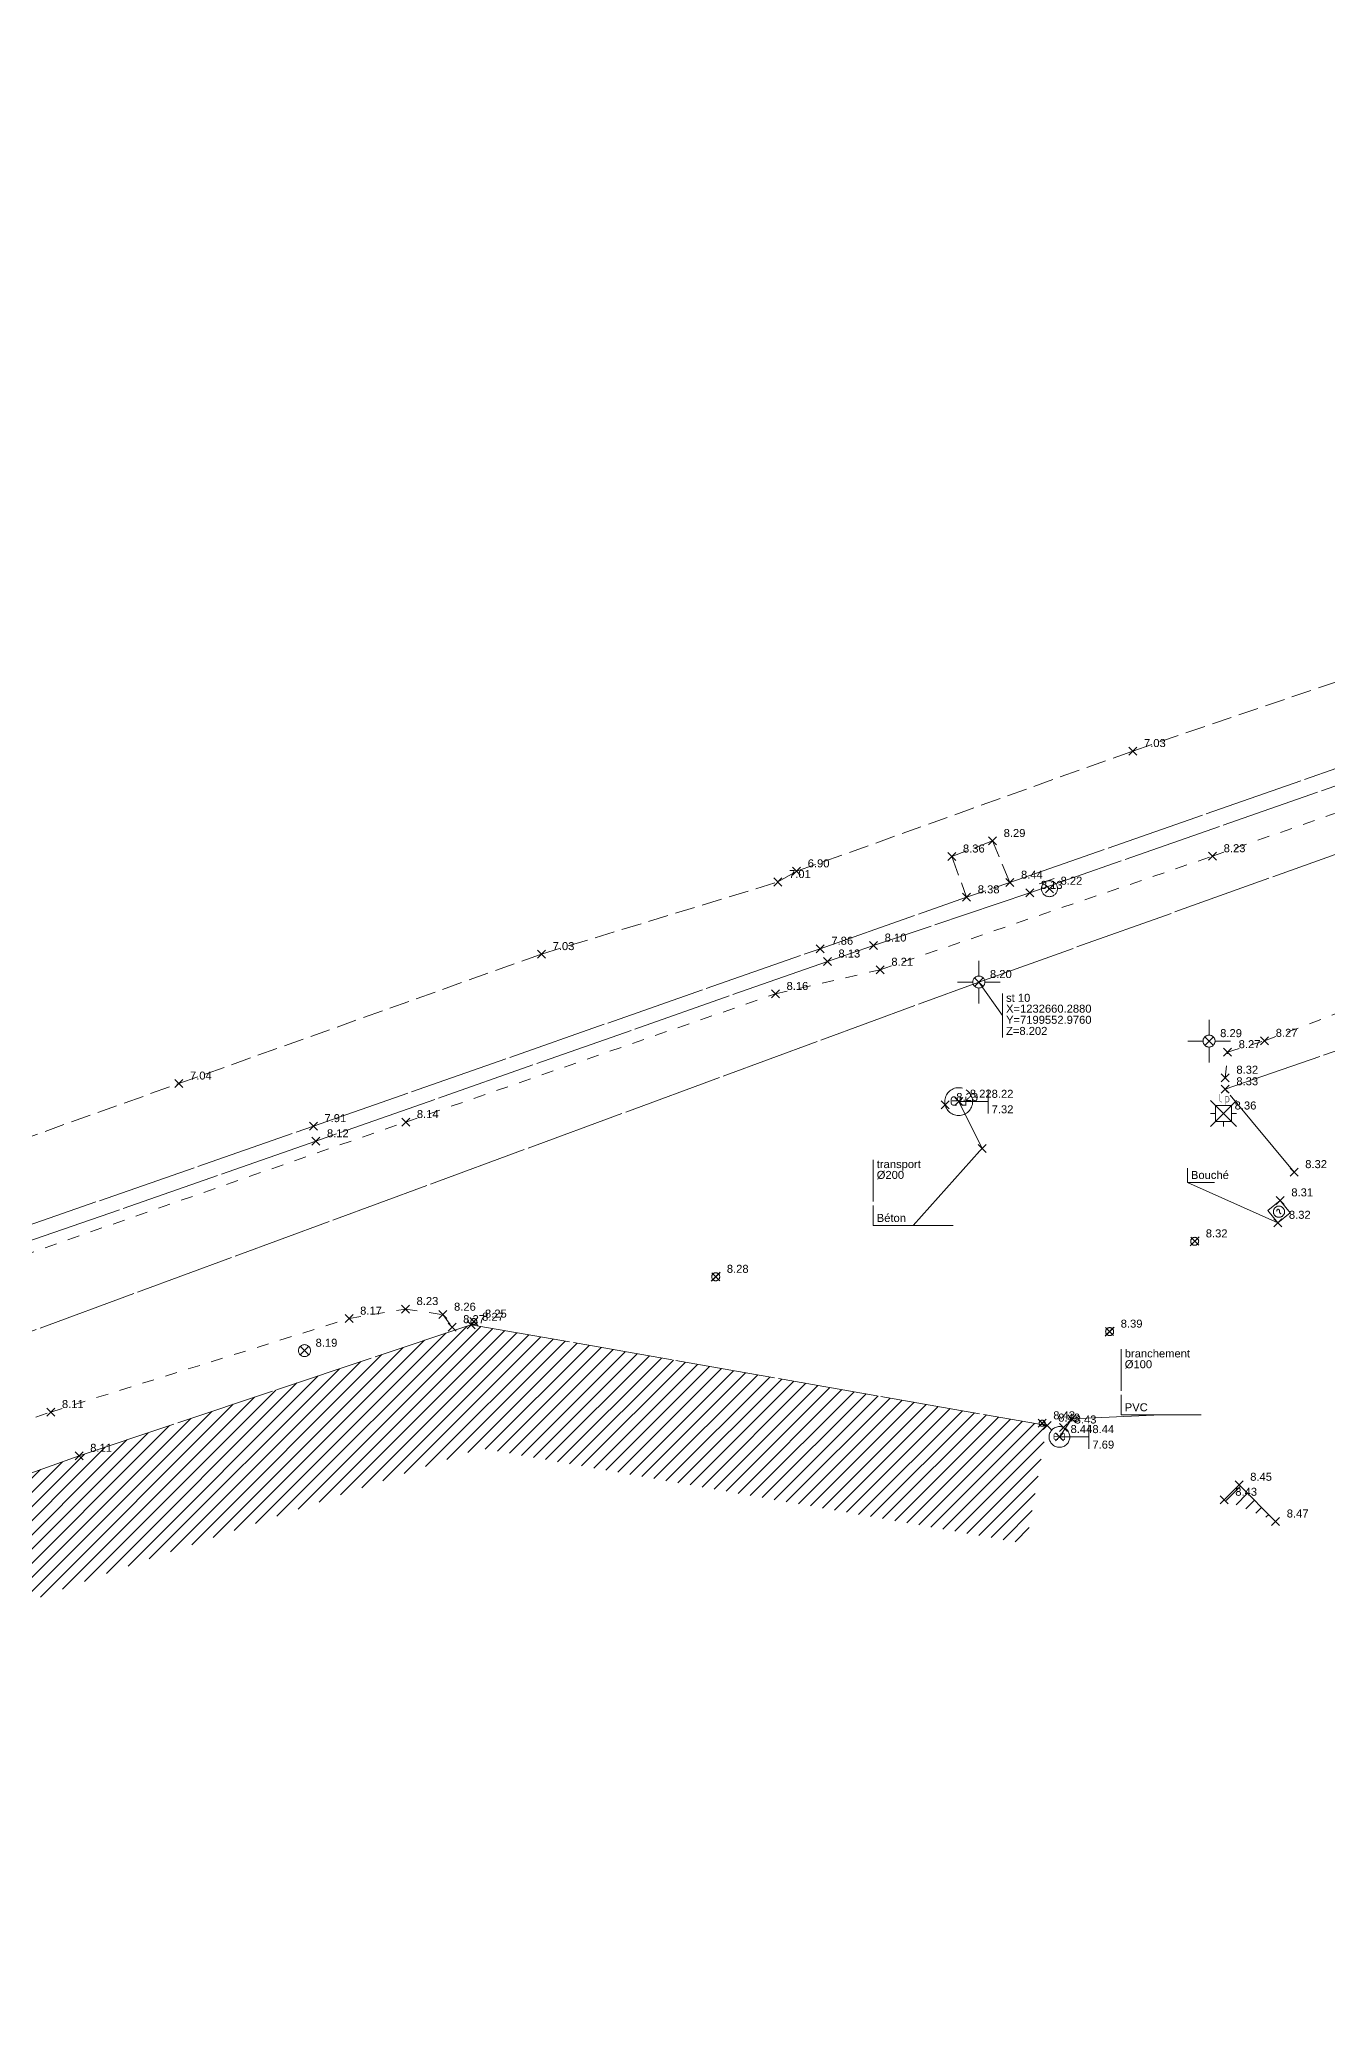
# Model space of a CAD drawing. Header units: metres. Extents: x 1232176 to 1232774, y 7198915 to 7199601.
# Drawn here: x 1232636.81 to 1232669, y 7199527.15 to 7199576.53 of the extents above; entities that cross this region are included whole.
import ezdxf
from ezdxf.enums import TextEntityAlignment as Align

# ---------------------------------------------------------------- set-up
doc = ezdxf.new("R2010")
doc.units = ezdxf.units.M
doc.header["$PDMODE"] = 3
doc.header["$PDSIZE"] = 0.1
for name, pattern in [('LL_0821', [0.7, 0.5, -0.2]), ('LL_0829', [0.6, 0.3, -0.3]), ('OL_0942', [0.7, 0.5, -0.2]), ('RL_1105', [2.5, 2.5, 0]), ('SL_1146', [2.5, 2.5, 0]), ('Socle_Continu', [2.5, 2.5, 0]), ('YL_2901', [2.5, 2.5, 0])]:
    doc.linetypes.add(name, pattern=pattern)
for name, color, linetype, lineweight in [('BATIH_SCS', 201, 'Socle_Continu', 13), ('CLOTU_SCS', 212, 'Socle_Continu', 13), ('EAUPO_SCS', 140, 'Socle_Continu', 13), ('ECPUB_SCS', 30, 'Socle_Continu', 13), ('INDET_SCI', 7, 'Socle_Continu', 13), ('INDET_SCS', 7, 'Socle_Continu', 13), ('NIVEL_SCS', 102, 'Socle_Continu', 13), ('SIGNV_SCS', 20, 'Socle_Continu', 13), ('SIGTA_SCI', 7, 'Socle_Continu', 13), ('SIGTM_PSI', 1, 'Socle_Continu', 13), ('SIGTO_PSI', 255, 'Socle_Continu', 13), ('SIGTO_SCI', 255, 'Socle_Continu', 13), ('VOIRI_SCS', 7, 'Socle_Continu', 13)]:
    doc.layers.add(name, color=color, linetype=linetype, lineweight=lineweight)
for name, color, linetype, lineweight, true_color in [('BATIM_SCS', 7, 'Socle_Continu', 13, 0xdf7fff), ('EAUPL_PSS', 5, 'Socle_Continu', 13, 0x0000ff), ('EAUUS_PSI', 7, 'Socle_Continu', 13, 0x7f3f00), ('EAUUS_SCI', 7, 'Socle_Continu', 13, 0x7f3f00), ('EAUUS_SCS', 7, 'Socle_Continu', 13, 0x7f3f00), ('EAUUS_SCT', 7, 'Socle_Continu', 13, 0x7f3f00), ('SIGTR_PSS', 7, 'Socle_Continu', 13, 0x9966cc), ('SIGTS_PSS', 7, 'Socle_Continu', 13, 0x9966cc)]:
    doc.layers.add(name, color=color, linetype=linetype, lineweight=lineweight, true_color=true_color)
doc.styles.add('Reseaux', font='arial.ttf')
doc.styles.get("Standard").update_dxf_attribs({"font": 'arial.ttf'})
doc.linetypes.add('CL_0181', pattern='A,3,-0.15,0.4,-0.381,["eu",Standard,S=0.254,R=0,X=-0.2,Y=-0.1],-0.381,0.4,-0.15', length=4.862)
pattern_1 = [(45, (0, 0), (-0.176776695297, 0.176776695297), [])]

# ---------------------------------------------------------------- blocks, each defined once
blk = doc.blocks.new('YP_1521')
at = {"layer": 'SIGTO_SCI', "color": 7, "linetype": 'Socle_Continu'}
blk.add_point((0, 0), dxfattribs=at)
at = {"layer": 'SIGTA_SCI', "linetype": 'Socle_Continu'}
blk.add_attdef('ALT', (0.278, 0.099), '', height=0.2, dxfattribs=at)
at = {"layer": 'SIGTA_SCI', "linetype": 'Socle_Continu', "flags": 9}
blk.add_attdef('CALQUE_ALT', (1.69, -1.18), '', height=0.2, dxfattribs=at)
at = {"layer": 'SIGTO_SCI', "linetype": 'Socle_Continu', "flags": 9}
for tag, p in [('ID', (1.69, 0.105)), ('NATURE', (1.69, -0.216)), ('FAMILLE', (1.69, -0.538)), ('CALQUE', (1.69, -0.859)), ('PCRS', (1.69, -1.823))]:
    blk.add_attdef(tag, p, '', height=0.2, dxfattribs=at)
blk = doc.blocks.new('LP_0844')
at = {"layer": 'VOIRI_SCS', "linetype": 'Socle_Continu'}
blk.add_circle((0, 0), 0.15, dxfattribs=at)
at = {"layer": 'VOIRI_SCS', "linetype": 'Socle_Continu', "flags": 9}
for tag, p in [('ID', (0.914, 0.102)), ('NATURE', (0.914, -0.22)), ('FAMILLE', (0.914, -0.541)), ('CALQUE', (0.914, -0.862)), ('PCRS', (0.914, -1.183))]:
    blk.add_attdef(tag, p, '', height=0.2, dxfattribs=at)
blk = doc.blocks.new('CP_0161')
at = {"layer": 'EAUUS_SCS', "linetype": 'Socle_Continu', "const_width": 0.0333, "flags": 128}
for points in [[(-0.071, -0.125), (-0.195, -0.125, -0.405328), (-0.27, -0.05), (-0.27, 0.075, -0.999132), (-0.071, 0.075), (-0.071, 0.025), (-0.245, 0.025)], [(0.054, 0.175), (0.054, -0.038, 0.410802), (0.141, -0.125), (0.253, -0.125), (0.253, 0.175)]]:
    blk.add_lwpolyline(points, format="xyb", dxfattribs=at)
at = {"layer": 'EAUUS_SCS', "linetype": 'Socle_Continu'}
blk.add_circle((0, 0), 0.5, dxfattribs=at)
at = {"layer": 'EAUUS_SCS', "linetype": 'Socle_Continu', "flags": 9}
for tag, p in [('ID', (0.989, 0.577)), ('NATURE', (0.989, 0.255)), ('FAMILLE', (0.989, -0.066)), ('CALQUE', (0.989, -0.387)), ('PCRS', (0.989, -0.709)), ('TYPE', (0.989, -1.03))]:
    blk.add_attdef(tag, p, '', height=0.2, dxfattribs=at)
blk = doc.blocks.new('AP_0001')
at = {"layer": 'EAUPO_SCS', "linetype": 'Socle_Continu'}
blk.add_line((0.113, 0.113), (-0.113, -0.113), dxfattribs=at)
blk.add_circle((0, 0), 0.1, dxfattribs=at)
at = {"layer": 'EAUPO_SCS', "linetype": 'Socle_Continu', "flags": 9}
for tag, p in [('ID', (0.809, 0.507)), ('NATURE', (0.809, 0.186)), ('FAMILLE', (0.809, -0.135)), ('CALQUE', (0.809, -0.456)), ('PCRS', (0.809, -0.778))]:
    blk.add_attdef(tag, p, '', height=0.2, dxfattribs=at)
blk = doc.blocks.new('GP_0481')
at = {"layer": 'ECPUB_SCS', "linetype": 'Socle_Continu'}
for p, q in [((-0.325, 0.325), (0, 0)), ((0, 0), (-0.325, -0.325)), ((-0.203, 0), (-0.325, 0)), ((0.203, 0.203), (-0.203, 0.203)), ((-0.203, 0.203), (-0.203, -0.203)), ((0, 0), (0.325, 0.325)), ((0.325, -0.325), (0, 0)), ((0.203, 0.203), (0.203, -0.203)), ((0.203, 0), (0.325, 0)), ((-0.203, -0.203), (0.203, -0.203)), ((0, -0.203), (0, -0.325))]:
    blk.add_line(p, q, dxfattribs=at)
at = {"layer": 'ECPUB_SCS', "linetype": 'Socle_Continu', "const_width": 0.01, "flags": 128}
for points in [[(-0.092, 0.487), (-0.092, 0.321, 0.378783), (-0.059, 0.287), (-0.048, 0.287)], [(0.048, 0.22), (0.048, 0.42), (0.098, 0.42, -0.410802), (0.137, 0.381), (0.137, 0.323, -0.396178), (0.098, 0.287), (0.059, 0.287)]]:
    blk.add_lwpolyline(points, format="xyb", dxfattribs=at)
at = {"layer": 'ECPUB_SCS', "linetype": 'Socle_Continu', "flags": 9}
for tag, p in [('ID', (0.722, 0.587)), ('NATURE', (0.722, 0.266)), ('FAMILLE', (0.722, -0.055)), ('CALQUE', (0.722, -0.377)), ('PCRS', (0.722, -0.698))]:
    blk.add_attdef(tag, p, '', height=0.2, dxfattribs=at)
blk = doc.blocks.new('HP_0569')
at = {"layer": 'SIGNV_SCS', "linetype": 'Socle_Continu'}
blk.add_line((-0.2, -0.2), (0.2, -0.2), dxfattribs=at)
blk.add_circle((0, 0), 0.2, dxfattribs=at)
at = {"layer": 'SIGNV_SCS', "linetype": 'Socle_Continu', "flags": 9}
for tag, p in [('ID', (0.713, 0.595)), ('NATURE', (0.713, 0.273)), ('FAMILLE', (0.713, -0.048)), ('CALQUE', (0.713, -0.369)), ('PCRS', (0.713, -0.69))]:
    blk.add_attdef(tag, p, '', height=0.2, dxfattribs=at)
blk = doc.blocks.new('*U54')
at = {"layer": 'SIGTO_PSI', "linetype": 'Socle_Continu'}
blk.add_line((0.592, -0.84), (0, 0), dxfattribs=at)
at = {"layer": 'SIGTO_PSI', "linetype": 'Socle_Continu', "flags": 128}
blk.add_lwpolyline([(0.592, -1.39), (0.592, -0.29)], dxfattribs=at)
at = {"layer": 'SIGTO_PSI', "color": 7, "linetype": 'Socle_Continu'}
blk.add_point((0, 0), dxfattribs=at)
at = {"layer": 'SIGTM_PSI', "color": 1, "linetype": 'Socle_Continu'}
blk.add_attdef('MAT', (0.68, -0.495), '', height=0.2, dxfattribs=at)
at = {"layer": 'SIGTM_PSI', "linetype": 'Socle_Continu', "flags": 9}
blk.add_attdef('CALQUE_MAT', (1.598, -0.695), '', height=0.2, dxfattribs=at)
at = {"layer": 'SIGTO_PSI', "linetype": 'Socle_Continu', "flags": 9}
for tag, p in [('ID', (1.598, 0.59)), ('NATURE', (1.598, 0.269)), ('FAMILLE', (1.598, -0.052)), ('CALQUE', (1.598, -0.374)), ('PCRS', (1.598, -1.016))]:
    blk.add_attdef(tag, p, '', height=0.2, dxfattribs=at)
at = {"layer": 'SIGTO_PSI', "linetype": 'Socle_Continu'}
for tag, p in [('X=', (0.68, -0.766)), ('Y=', (0.68, -1.044)), ('Z=', (0.68, -1.322))]:
    blk.add_attdef(tag, p, '', height=0.2, dxfattribs=at)
blk = doc.blocks.new('YP_2903')
at = {"layer": 'SIGTR_PSS', "color": 1, "linetype": 'Socle_Continu'}
blk.add_line((0, 0.15), (0, 0.533), dxfattribs=at)
at = {"layer": 'SIGTR_PSS', "color": 5, "linetype": 'Socle_Continu'}
blk.add_line((-0.15, 0), (-0.533, 0), dxfattribs=at)
at = {"layer": 'SIGTR_PSS', "color": 3, "linetype": 'Socle_Continu'}
blk.add_line((0.15, 0), (0.533, 0), dxfattribs=at)
at = {"layer": 'SIGTR_PSS', "color": 2, "linetype": 'Socle_Continu'}
blk.add_line((0, -0.15), (0, -0.533), dxfattribs=at)
at = {"layer": 'SIGTR_PSS', "color": 4, "linetype": 'Socle_Continu'}
blk.add_circle((0, 0), 0.15, dxfattribs=at)
at = {"layer": 'SIGTR_PSS', "linetype": 'Socle_Continu', "flags": 9}
for tag, p in [('ID', (1.343, 0.305)), ('NATURE', (1.343, -0.016)), ('CALQUE', (1.343, -0.659)), ('FAMILLE', (1.343, -0.337)), ('PCRS', (1.343, -0.98))]:
    blk.add_attdef(tag, p, '', height=0.2, dxfattribs=at)
blk = doc.blocks.new('YP_2908')
at = {"layer": 'SIGTR_PSS', "linetype": 'Socle_Continu'}
for p, q in [((0, 0.15), (0, 0.533)), ((-0.15, 0), (-0.533, 0)), ((0.15, 0), (0.533, 0)), ((0.533, 0), (0.15, 0)), ((0, -0.15), (0, -0.533))]:
    blk.add_line(p, q, dxfattribs=at)
blk.add_circle((0, 0), 0.15, dxfattribs=at)
at = {"layer": 'SIGTR_PSS', "linetype": 'Socle_Continu', "flags": 9}
for tag, p in [('NATURE', (0.884, -0.047)), ('ID', (0.884, 0.274)), ('CALQUE', (0.884, -0.689)), ('FAMILLE', (0.884, -0.368)), ('PCRS', (0.884, -1.011))]:
    blk.add_attdef(tag, p, '', height=0.2, dxfattribs=at)
blk = doc.blocks.new('BP_2058')
at = {"layer": 'EAUPL_PSS', "linetype": 'Socle_Continu'}
blk.add_circle((0, 0), 0.075, dxfattribs=at)
at = {"layer": 'EAUPL_PSS', "linetype": 'Socle_Continu', "flags": 9}
for tag, p in [('ID', (0.501, -0.1)), ('NATURE', (0.501, -0.421)), ('CALQUE', (0.501, -1.064)), ('FAMILLE', (0.501, -0.742)), ('PCRS', (0.501, -1.385))]:
    blk.add_attdef(tag, p, '', height=0.2, dxfattribs=at)
blk = doc.blocks.new('*U70')
at = {"layer": 'EAUUS_PSI', "linetype": 'Socle_Continu'}
blk.add_line((0.733, 0), (0, 0), dxfattribs=at)
at = {"layer": 'EAUUS_PSI', "linetype": 'Socle_Continu', "flags": 128}
blk.add_lwpolyline([(0.733, -0.3), (0.733, 0.3)], dxfattribs=at)
at = {"layer": 'EAUUS_PSI', "linetype": 'Socle_Continu'}
blk.add_point((0, 0), dxfattribs=at)
at = {"layer": 'EAUUS_PSI', "linetype": 'Socle_Continu', "style": 'Reseaux', "flags": 9}
for tag, p in [('ID', (2.525, 0.541)), ('NATURE', (2.525, 0.22))]:
    blk.add_attdef(tag, p, '', height=0.2, dxfattribs=at)
at = {"layer": 'EAUUS_PSI', "linetype": 'Socle_Continu'}
for tag, p in [('TAMPON', (0.824, 0.196)), ('RADIER', (0.824, -0.192))]:
    blk.add_attdef(tag, text='', height=0.2, dxfattribs=at).set_placement(p, align=Align.MIDDLE_LEFT)
at = {"layer": 'EAUUS_PSI', "linetype": 'Socle_Continu', "flags": 9}
for tag, p in [('FAMILLE', (2.525, -0.101)), ('CALQUE', (2.525, -0.423))]:
    blk.add_attdef(tag, p, '', height=0.2, dxfattribs=at)
blk = doc.blocks.new('*U72')
at = {"layer": 'EAUUS_SCI', "linetype": 'Socle_Continu'}
blk.add_line((-1.72, -1.922), (0, 0), dxfattribs=at)
at = {"layer": 'EAUUS_SCI', "linetype": 'Socle_Continu', "flags": 128}
blk.add_lwpolyline([(-0.72, -1.922), (-2.72, -1.922), (-2.72, -0.284)], dxfattribs=at)
at = {"layer": 'EAUUS_SCI', "linetype": 'Socle_Continu'}
blk.add_point((0, 0), dxfattribs=at)
at = {"layer": 'EAUUS_SCI', "linetype": 'Socle_Continu', "flags": 9}
for tag, p in [('ID', (2.47, 1.418)), ('NATURE', (2.47, 1.097)), ('CALQUE', (2.47, 0.454)), ('FAMILLE', (2.47, 0.776))]:
    blk.add_attdef(tag, p, '', height=0.2, dxfattribs=at)
at = {"layer": 'EAUUS_SCI', "linetype": 'Socle_Continu'}
for tag, p in [('TYPE', (-2.631, -0.489)), ('DIAM', (-2.631, -0.759)), ('NBR', (-2.631, -1.038)), ('LARG', (-2.631, -1.303)), ('HAUT', (-2.631, -1.569)), ('MATER', (-2.631, -1.835))]:
    blk.add_attdef(tag, p, '', height=0.2, dxfattribs=at)
blk = doc.blocks.new('*U74')
at = {"layer": 'EAUUS_SCI', "linetype": 'Socle_Continu'}
blk.add_line((2.233, 0.099), (0, 0), dxfattribs=at)
at = {"layer": 'EAUUS_SCI', "linetype": 'Socle_Continu', "flags": 128}
blk.add_lwpolyline([(3.233, 0.099), (1.233, 0.099), (1.233, 1.737)], dxfattribs=at)
at = {"layer": 'EAUUS_SCI', "linetype": 'Socle_Continu'}
blk.add_point((0, 0), dxfattribs=at)
for tag, p in [('TYPE', (1.321, 1.532)), ('DIAM', (1.321, 1.262)), ('NBR', (1.321, 0.983)), ('LARG', (1.321, 0.718)), ('HAUT', (1.321, 0.452)), ('MATER', (1.321, 0.186))]:
    blk.add_attdef(tag, p, '', height=0.2, dxfattribs=at)
at = {"layer": 'EAUUS_SCI', "linetype": 'Socle_Continu', "flags": 9}
for tag, p in [('ID', (2.47, 1.418)), ('NATURE', (2.47, 1.097)), ('CALQUE', (2.47, 0.454)), ('FAMILLE', (2.47, 0.776))]:
    blk.add_attdef(tag, p, '', height=0.2, dxfattribs=at)
blk = doc.blocks.new('*U68')
at = {"layer": 'INDET_SCI', "linetype": 'Socle_Continu'}
blk.add_line((-2.258, 1.006), (0, 0), dxfattribs=at)
at = {"layer": 'INDET_SCI', "linetype": 'Socle_Continu', "flags": 128}
blk.add_lwpolyline([(-1.585, 1.006), (-2.258, 1.006), (-2.258, 1.363)], dxfattribs=at)
at = {"layer": 'INDET_SCI', "linetype": 'Socle_Continu'}
blk.add_point((0, 0), dxfattribs=at)
blk.add_attdef('TXT', (-2.17, 1.094), '', height=0.2, dxfattribs=at)
at = {"layer": 'INDET_SCI', "linetype": 'Socle_Continu', "flags": 9}
for tag, p in [('NATURE', (1.967, -0.177)), ('ID', (1.967, 0.144)), ('FAMILLE', (1.967, -0.499)), ('CALQUE', (1.967, -0.82)), ('PCRS', (1.967, -1.141))]:
    blk.add_attdef(tag, p, '', height=0.2, dxfattribs=at)
blk = doc.blocks.new('KP_0763')
at = {"layer": 'INDET_SCS', "linetype": 'Socle_Continu'}
blk.add_lwpolyline([(0, 0), (0.85, 0), (0.85, 0.85), (0, 0.85)], close=True, dxfattribs=at)
at = {"layer": 'INDET_SCS', "linetype": 'Socle_Continu', "flags": 128}
blk.add_lwpolyline([(0.36, 0.5, -1), (0.49, 0.5, -0.209077), (0.45, 0.42, 0.201083), (0.42, 0.35), (0.42, 0.32)], format="xyb", dxfattribs=at)
at = {"layer": 'INDET_SCS', "linetype": 'Socle_Continu'}
blk.add_lwpolyline([(0.42, 0.29, 0.098491), (0.42, 0.29, 0.098491), (0.42, 0.28, 0.098491), (0.42, 0.28, 0.098491), (0.42, 0.28, 0.098491), (0.42, 0.28, 0.098491), (0.42, 0.28, 0.098491), (0.43, 0.28, 0.098491), (0.43, 0.28, 0.098491), (0.43, 0.28, 0.098491), (0.43, 0.28, 0.098491), (0.43, 0.29, 0.098491), (0.43, 0.29, 0.098491), (0.43, 0.29, 0.098491), (0.42, 0.29, 0.098491), (0.42, 0.29, 0.098491)], format="xyb", close=True, dxfattribs=at)
blk.add_circle((0.42, 0.42), 0.3, dxfattribs=at)
at = {"layer": 'INDET_SCS', "linetype": 'Socle_Continu', "flags": 9}
for tag, p in [('ID', (1.16, 0.87)), ('CALQUE', (1.16, -0.1)), ('NATURE', (1.16, 0.54)), ('FAMILLE', (1.16, 0.22)), ('PCRS', (1.16, -0.42))]:
    blk.add_attdef(tag, p, '', height=0.2, dxfattribs=at)

msp = doc.modelspace()

# ---------------------------------------------------------------- hatches: boundary and pattern name
at = {"layer": 'BATIH_SCS', "linetype": 'Socle_Continu'}
h = msp.add_hatch(dxfattribs=at)
h.set_pattern_fill('RL_1107', color=256, pattern_type=2)
h.set_pattern_definition(pattern_1)
h.paths.add_polyline_path([(1232647.826, 7199541.326), (1232661.478, 7199538.938), (1232661.994, 7199541.893), (1232647.595, 7199544.412), (1232637.799, 7199541.137), (1232625.851, 7199536.877), (1232613.442, 7199532.478), (1232614.445, 7199529.65), (1232626.856, 7199534.051), (1232638.779, 7199538.301)])
h = msp.add_hatch(dxfattribs=at)
h.set_pattern_fill('RL_1107', color=256, pattern_type=2)
h.set_pattern_definition(pattern_1)
h.paths.add_polyline_path([(1232666.792, 7199540.414), (1232666.419, 7199540.039), (1232667.706, 7199539.496)])

# ---------------------------------------------------------------- linework, layer by layer
at = {"layer": 'BATIM_SCS', "linetype": 'RL_1105'}
for points in [[(1232613.442, 7199532.478, 8.12), (1232625.851, 7199536.877, 8.13), (1232637.799, 7199541.137, 8.11), (1232647.595, 7199544.412, 8.27), (1232661.994, 7199541.893, 8.43)], [(1232666.419, 7199540.039, 8.43), (1232666.792, 7199540.414, 8.45), (1232667.706, 7199539.496, 8.47)]]:
    msp.add_polyline3d(points, dxfattribs=at)
at = {"layer": 'CLOTU_SCS', "linetype": 'SL_1146'}
for points in [[(1232661.064, 7199555.461, 8.44), (1232673.492, 7199559.809, 7.99), (1232673.664, 7199559.441, 8.26), (1232661.558, 7199555.205, 8.13), (1232657.656, 7199553.888, 8.1), (1232656.501, 7199553.489, 8.13), (1232643.717, 7199548.998, 8.12), (1232631.082, 7199544.592, 7.98), (1232630.946, 7199544.944, 7.84), (1232643.655, 7199549.375, 7.91), (1232656.324, 7199553.809, 7.86), (1232659.983, 7199555.093, 8.38)], [(1232668.168, 7199548.226, 8.32), (1232666.446, 7199550.297, 8.33), (1232676.247, 7199553.677, 8.59)]]:
    msp.add_polyline3d(points, dxfattribs=at)
at = {"layer": 'EAUUS_SCT', "linetype": 'CL_0181'}
for points in [[(1232659.784, 7199549.987, 7.32), (1232660.367, 7199548.815, 7.32)], [(1232662.302, 7199541.608, 7.69), (1232662.613, 7199542.063, 7.69)]]:
    msp.add_polyline3d(points, dxfattribs=at)
at = {"layer": 'NIVEL_SCS', "linetype": 'OL_0942'}
msp.add_polyline3d([(1232594.514, 7199535.169, 7.01), (1232607.543, 7199539.393, 6.99), (1232619.228, 7199542.967, 7), (1232628.38, 7199546.181, 6.98), (1232640.293, 7199550.439, 7.04), (1232649.357, 7199553.674, 7.03), (1232655.265, 7199555.475, 7.01), (1232655.733, 7199555.742, 6.9), (1232664.137, 7199558.748, 7.03), (1232673.644, 7199561.986, 7.1)], dxfattribs=at)
at = {"layer": 'SIGTS_PSS', "linetype": 'YL_2901'}
msp.add_polyline3d([(1232242.852, 7198954.501, 9.55), (1232189.936, 7198952.042, 7.7), (1232261.971, 7199028.11, 7.52), (1232304.103, 7199106.496, 7.55), (1232331.072, 7199190.429, 7.6), (1232351.22, 7199279.26, 7.54), (1232386.124, 7199352.6, 7.55), (1232443.41, 7199421.398, 7.6), (1232502.151, 7199471.743, 7.73), (1232588.035, 7199526.334, 7.98), (1232660.288, 7199552.976, 8.2), (1232726.202, 7199576.527, 11.02)], dxfattribs=at)
at = {"layer": 'VOIRI_SCS', "linetype": 'LL_0829'}
for points in [[(1232666.447, 7199550.585, 8.32), (1232666.504, 7199551.224, 8.27), (1232667.43, 7199551.507, 8.27), (1232675.895, 7199554.719, 8.44), (1232688.971, 7199558.702, 8.95), (1232697.202, 7199561.417, 9.18), (1232706.204, 7199564.09, 9.44), (1232708.05, 7199564.096, 9.54), (1232708.143, 7199563.118, 9.86)], [(1232563.141, 7199514.372, 7.89), (1232573.343, 7199519.874, 7.93), (1232585.321, 7199525.593, 7.98), (1232585.911, 7199525.753, 7.98), (1232591.509, 7199527.957, 7.96), (1232595.238, 7199529.79, 7.91), (1232601.724, 7199532.151, 7.96), (1232611.467, 7199536.595, 8.01), (1232624.707, 7199541.603, 8.01), (1232635.818, 7199545.941, 8.03), (1232645.963, 7199549.477, 8.14), (1232655.204, 7199552.678, 8.16), (1232657.823, 7199553.283, 8.21), (1232666.129, 7199556.12, 8.23), (1232673.103, 7199558.567, 8.3), (1232673.782, 7199559.202, 8.31)], [(1232613.211, 7199532.422, 8.12), (1232612.99, 7199532.869, 8.1), (1232614.2, 7199534.081, 8.06), (1232625.358, 7199538.24, 8.06), (1232637.093, 7199542.231, 8.11), (1232644.546, 7199544.565, 8.17), (1232645.956, 7199544.805, 8.23), (1232646.893, 7199544.664, 8.26), (1232647.121, 7199544.352, 8.27)]]:
    msp.add_polyline3d(points, dxfattribs=at)
at = {"layer": 'VOIRI_SCS', "linetype": 'LL_0821'}
msp.add_polyline3d([(1232659.983, 7199555.093, 8.38), (1232661.064, 7199555.461, 8.44), (1232660.63, 7199556.5, 8.29), (1232659.612, 7199556.113, 8.36)], close=True, dxfattribs=at)

# ---------------------------------------------------------------- block references
at = {"layer": 'EAUPL_PSS'}
for p in [(1232647.667, 7199544.491, 8.25), (1232661.87, 7199541.95, 8.43)]:
    msp.add_blockref('BP_2058', p, dxfattribs=at)
at = {"layer": 'EAUPO_SCS', "linetype": 'Socle_Continu'}
for p in [(1232665.682, 7199546.496, 8.32), (1232653.711, 7199545.61, 8.28), (1232663.557, 7199544.24, 8.39)]:
    msp.add_blockref('AP_0001', p, dxfattribs=at)
at = {"layer": 'EAUUS_PSI', "linetype": 'Socle_Continu'}
ref = msp.add_blockref('*U70', (1232659.784, 7199549.987, 8.22), dxfattribs=at)
ref.add_attrib('TAMPON', '8.22', dxfattribs={"linetype": 'Socle_Continu', "height": 0.2}).set_placement((1232660.608, 7199550.182), align=Align.MIDDLE_LEFT)
ref.add_attrib('RADIER', '7.32', dxfattribs={"linetype": 'Socle_Continu', "height": 0.2}).set_placement((1232660.608, 7199549.795), align=Align.MIDDLE_LEFT)
ref = msp.add_blockref('*U70', (1232662.302, 7199541.608, 8.44), dxfattribs=at)
ref.add_attrib('TAMPON', '8.44', dxfattribs={"linetype": 'Socle_Continu', "height": 0.2}).set_placement((1232663.126, 7199541.803), align=Align.MIDDLE_LEFT)
ref.add_attrib('RADIER', '7.69', dxfattribs={"linetype": 'Socle_Continu', "height": 0.2}).set_placement((1232663.126, 7199541.416), align=Align.MIDDLE_LEFT)
at = {"layer": 'EAUUS_SCI', "linetype": 'Socle_Continu'}
ref = msp.add_blockref('*U72', (1232660.367, 7199548.815), dxfattribs=at)
ref.add_attrib('TYPE', 'transport', (1232657.736, 7199548.326), dxfattribs={"linetype": 'Socle_Continu', "height": 0.2})
ref.add_attrib('DIAM', 'Ø200', (1232657.736, 7199548.056), dxfattribs={"linetype": 'Socle_Continu', "height": 0.2})
ref.add_attrib('MATER', 'Béton', (1232657.736, 7199546.98), dxfattribs={"linetype": 'Socle_Continu', "height": 0.2})
ref = msp.add_blockref('*U74', (1232662.613, 7199542.063), dxfattribs=at)
ref.add_attrib('TYPE', 'branchement', (1232663.935, 7199543.595), dxfattribs={"linetype": 'Socle_Continu', "height": 0.2})
ref.add_attrib('DIAM', 'Ø100', (1232663.935, 7199543.325), dxfattribs={"linetype": 'Socle_Continu', "height": 0.2})
ref.add_attrib('MATER', 'PVC', (1232663.935, 7199542.249), dxfattribs={"linetype": 'Socle_Continu', "height": 0.2})
at = {"layer": 'EAUUS_SCS', "linetype": 'Socle_Continu'}
for p, xscale, yscale in [((1232659.784, 7199549.987, 8.22), 0.6965043761031773, 0.6965043761031773), ((1232662.302, 7199541.608, 8.44), 0.5171112935347991, 0.5171112935347991)]:
    msp.add_blockref('CP_0161', p, dxfattribs=dict(at, xscale=xscale, yscale=yscale))
at = {"layer": 'ECPUB_SCS', "linetype": 'Socle_Continu'}
msp.add_blockref('GP_0481', (1232666.403, 7199549.691, 8.36), dxfattribs=at)
at = {"layer": 'INDET_SCI', "linetype": 'Socle_Continu'}
msp.add_blockref('*U68', (1232667.759, 7199546.96), dxfattribs=at).add_auto_attribs({'TXT': 'Bouché'})
at = {"layer": 'INDET_SCS', "linetype": 'Socle_Continu', "xscale": 0.4686511269744409, "yscale": 0.4686511269744409, "zscale": 0.4686511269744409, "rotation": 38.80492869479946}
msp.add_blockref('KP_0763', (1232667.759, 7199546.96, 8.32), dxfattribs=at)
at = {"layer": 'SIGNV_SCS', "linetype": 'Socle_Continu', "rotation": 199.2864872599874}
msp.add_blockref('HP_0569', (1232662.051, 7199555.308, 8.22), dxfattribs=at)
at = {"layer": 'SIGTO_PSI', "color": 193, "linetype": 'Socle_Continu'}
msp.add_blockref('*U54', (1232660.288, 7199552.976), dxfattribs=at).add_auto_attribs({'MAT': 'st 10', 'X=': 'X=1232660.2880', 'Y=': 'Y=7199552.9760', 'Z=': 'Z=8.202'})
at = {"layer": 'SIGTO_SCI', "linetype": 'Socle_Continu'}
ref = msp.add_blockref('YP_1521', (1232664.137, 7199558.748, 7.03), dxfattribs=at)
ref.add_attrib('ALT', '7.03', (1232664.415, 7199558.847, 7.03), dxfattribs={"layer": 'SIGTA_SCI', "linetype": 'Socle_Continu', "height": 0.2})
ref = msp.add_blockref('YP_1521', (1232660.63, 7199556.5, 8.29), dxfattribs=at)
ref.add_attrib('ALT', '8.29', (1232660.908, 7199556.599, 8.29), dxfattribs={"layer": 'SIGTA_SCI', "linetype": 'Socle_Continu', "height": 0.2})
ref = msp.add_blockref('YP_1521', (1232659.612, 7199556.113, 8.36), dxfattribs=at)
ref.add_attrib('ALT', '8.36', (1232659.89, 7199556.211, 8.36), dxfattribs={"layer": 'SIGTA_SCI', "linetype": 'Socle_Continu', "height": 0.2})
ref = msp.add_blockref('YP_1521', (1232666.129, 7199556.12, 8.23), dxfattribs=at)
ref.add_attrib('ALT', '8.23', (1232666.407, 7199556.219, 8.23), dxfattribs={"layer": 'SIGTA_SCI', "linetype": 'Socle_Continu', "height": 0.2})
ref = msp.add_blockref('YP_1521', (1232655.733, 7199555.742, 6.9), dxfattribs=at)
ref.add_attrib('ALT', '6.90', (1232656.011, 7199555.841, 6.9), dxfattribs={"layer": 'SIGTA_SCI', "linetype": 'Socle_Continu', "height": 0.2})
ref = msp.add_blockref('YP_1521', (1232655.265, 7199555.475, 7.01), dxfattribs=at)
ref.add_attrib('ALT', '7.01', (1232655.543, 7199555.574, 7.01), dxfattribs={"layer": 'SIGTA_SCI', "linetype": 'Socle_Continu', "height": 0.2})
ref = msp.add_blockref('YP_1521', (1232659.983, 7199555.093, 8.38), dxfattribs=at)
ref.add_attrib('ALT', '8.38', (1232660.261, 7199555.192, 8.38), dxfattribs={"layer": 'SIGTA_SCI', "linetype": 'Socle_Continu', "height": 0.2})
ref = msp.add_blockref('YP_1521', (1232661.064, 7199555.461, 8.44), dxfattribs=at)
ref.add_attrib('ALT', '8.44', (1232661.342, 7199555.559, 8.44), dxfattribs={"layer": 'SIGTA_SCI', "linetype": 'Socle_Continu', "height": 0.2})
ref = msp.add_blockref('YP_1521', (1232661.558, 7199555.205, 8.13), dxfattribs=at)
ref.add_attrib('ALT', '8.13', (1232661.836, 7199555.303, 8.13), dxfattribs={"layer": 'SIGTA_SCI', "linetype": 'Socle_Continu', "height": 0.2})
ref = msp.add_blockref('YP_1521', (1232662.051, 7199555.308, 8.22), dxfattribs=at)
ref.add_attrib('ALT', '8.22', (1232662.329, 7199555.407, 8.22), dxfattribs={"layer": 'SIGTA_SCI', "linetype": 'Socle_Continu', "height": 0.2})
ref = msp.add_blockref('YP_1521', (1232649.357, 7199553.674, 7.03), dxfattribs=at)
ref.add_attrib('ALT', '7.03', (1232649.635, 7199553.773, 7.03), dxfattribs={"layer": 'SIGTA_SCI', "linetype": 'Socle_Continu', "height": 0.2})
ref = msp.add_blockref('YP_1521', (1232656.324, 7199553.809, 7.86), dxfattribs=at)
ref.add_attrib('ALT', '7.86', (1232656.602, 7199553.907, 7.86), dxfattribs={"layer": 'SIGTA_SCI', "linetype": 'Socle_Continu', "height": 0.2})
ref = msp.add_blockref('YP_1521', (1232657.656, 7199553.888, 8.1), dxfattribs=at)
ref.add_attrib('ALT', '8.10', (1232657.934, 7199553.987, 8.1), dxfattribs={"layer": 'SIGTA_SCI', "linetype": 'Socle_Continu', "height": 0.2})
ref = msp.add_blockref('YP_1521', (1232656.501, 7199553.489, 8.13), dxfattribs=at)
ref.add_attrib('ALT', '8.13', (1232656.779, 7199553.588, 8.13), dxfattribs={"layer": 'SIGTA_SCI', "linetype": 'Socle_Continu', "height": 0.2})
ref = msp.add_blockref('YP_1521', (1232657.823, 7199553.283, 8.21), dxfattribs=at)
ref.add_attrib('ALT', '8.21', (1232658.101, 7199553.382, 8.21), dxfattribs={"layer": 'SIGTA_SCI', "linetype": 'Socle_Continu', "height": 0.2})
ref = msp.add_blockref('YP_1521', (1232655.204, 7199552.678, 8.16), dxfattribs=at)
ref.add_attrib('ALT', '8.16', (1232655.482, 7199552.777, 8.16), dxfattribs={"layer": 'SIGTA_SCI', "linetype": 'Socle_Continu', "height": 0.2})
ref = msp.add_blockref('YP_1521', (1232660.288, 7199552.976, 8.2), dxfattribs=at)
ref.add_attrib('ALT', '8.20', (1232660.566, 7199553.075, 8.2), dxfattribs={"layer": 'SIGTA_SCI', "linetype": 'Socle_Continu', "height": 0.2})
ref = msp.add_blockref('YP_1521', (1232666.041, 7199551.5, 8.29), dxfattribs=at)
ref.add_attrib('ALT', '8.29', (1232666.319, 7199551.598, 8.29), dxfattribs={"layer": 'SIGTA_SCI', "linetype": 'Socle_Continu', "height": 0.2})
ref = msp.add_blockref('YP_1521', (1232666.504, 7199551.224, 8.27), dxfattribs=at)
ref.add_attrib('ALT', '8.27', (1232666.782, 7199551.323, 8.27), dxfattribs={"layer": 'SIGTA_SCI', "linetype": 'Socle_Continu', "height": 0.2})
ref = msp.add_blockref('YP_1521', (1232667.43, 7199551.507, 8.27), dxfattribs=at)
ref.add_attrib('ALT', '8.27', (1232667.708, 7199551.606, 8.27), dxfattribs={"layer": 'SIGTA_SCI', "linetype": 'Socle_Continu', "height": 0.2})
ref = msp.add_blockref('YP_1521', (1232666.447, 7199550.585, 8.32), dxfattribs=at)
ref.add_attrib('ALT', '8.32', (1232666.725, 7199550.684, 8.32), dxfattribs={"layer": 'SIGTA_SCI', "linetype": 'Socle_Continu', "height": 0.2})
ref = msp.add_blockref('YP_1521', (1232640.293, 7199550.439, 7.04), dxfattribs=at)
ref.add_attrib('ALT', '7.04', (1232640.571, 7199550.538, 7.04), dxfattribs={"layer": 'SIGTA_SCI', "linetype": 'Socle_Continu', "height": 0.2})
ref = msp.add_blockref('YP_1521', (1232666.446, 7199550.297, 8.33), dxfattribs=at)
ref.add_attrib('ALT', '8.33', (1232666.724, 7199550.396, 8.33), dxfattribs={"layer": 'SIGTA_SCI', "linetype": 'Socle_Continu', "height": 0.2})
ref = msp.add_blockref('YP_1521', (1232659.446, 7199549.903, 8.23), dxfattribs=at)
ref.add_attrib('ALT', '8.23', (1232659.724, 7199550.002, 8.23), dxfattribs={"layer": 'SIGTA_SCI', "linetype": 'Socle_Continu', "height": 0.2})
ref = msp.add_blockref('YP_1521', (1232659.784, 7199549.987, 8.22), dxfattribs=at)
ref.add_attrib('ALT', '8.22', (1232660.062, 7199550.085, 8.22), dxfattribs={"layer": 'SIGTA_SCI', "linetype": 'Socle_Continu', "height": 0.2})
ref = msp.add_blockref('YP_1521', (1232666.403, 7199549.691, 8.36), dxfattribs=at)
ref.add_attrib('ALT', '8.36', (1232666.681, 7199549.79, 8.36), dxfattribs={"layer": 'SIGTA_SCI', "linetype": 'Socle_Continu', "height": 0.2})
ref = msp.add_blockref('YP_1521', (1232643.655, 7199549.375, 7.91), dxfattribs=at)
ref.add_attrib('ALT', '7.91', (1232643.933, 7199549.474, 7.91), dxfattribs={"layer": 'SIGTA_SCI', "linetype": 'Socle_Continu', "height": 0.2})
ref = msp.add_blockref('YP_1521', (1232645.963, 7199549.477, 8.14), dxfattribs=at)
ref.add_attrib('ALT', '8.14', (1232646.241, 7199549.576, 8.14), dxfattribs={"layer": 'SIGTA_SCI', "linetype": 'Socle_Continu', "height": 0.2})
ref = msp.add_blockref('YP_1521', (1232643.717, 7199548.998, 8.12), dxfattribs=at)
ref.add_attrib('ALT', '8.12', (1232643.995, 7199549.096, 8.12), dxfattribs={"layer": 'SIGTA_SCI', "linetype": 'Socle_Continu', "height": 0.2})
ref = msp.add_blockref('YP_1521', (1232668.168, 7199548.226, 8.32), dxfattribs=at)
ref.add_attrib('ALT', '8.32', (1232668.445, 7199548.325, 8.32), dxfattribs={"layer": 'SIGTA_SCI', "linetype": 'Socle_Continu', "height": 0.2})
ref = msp.add_blockref('YP_1521', (1232667.82, 7199547.52, 8.31), dxfattribs=at)
ref.add_attrib('ALT', '8.31', (1232668.098, 7199547.619, 8.31), dxfattribs={"layer": 'SIGTA_SCI', "linetype": 'Socle_Continu', "height": 0.2})
ref = msp.add_blockref('YP_1521', (1232667.759, 7199546.96, 8.32), dxfattribs=at)
ref.add_attrib('ALT', '8.32', (1232668.037, 7199547.059, 8.32), dxfattribs={"layer": 'SIGTA_SCI', "linetype": 'Socle_Continu', "height": 0.2})
ref = msp.add_blockref('YP_1521', (1232665.682, 7199546.496, 8.32), dxfattribs=at)
ref.add_attrib('ALT', '8.32', (1232665.96, 7199546.594, 8.32), dxfattribs={"layer": 'SIGTA_SCI', "linetype": 'Socle_Continu', "height": 0.2})
ref = msp.add_blockref('YP_1521', (1232653.711, 7199545.61, 8.28), dxfattribs=at)
ref.add_attrib('ALT', '8.28', (1232653.989, 7199545.709, 8.28), dxfattribs={"layer": 'SIGTA_SCI', "linetype": 'Socle_Continu', "height": 0.2})
ref = msp.add_blockref('YP_1521', (1232645.956, 7199544.805, 8.23), dxfattribs=at)
ref.add_attrib('ALT', '8.23', (1232646.234, 7199544.904, 8.23), dxfattribs={"layer": 'SIGTA_SCI', "linetype": 'Socle_Continu', "height": 0.2})
ref = msp.add_blockref('YP_1521', (1232646.893, 7199544.664, 8.26), dxfattribs=at)
ref.add_attrib('ALT', '8.26', (1232647.171, 7199544.762, 8.26), dxfattribs={"layer": 'SIGTA_SCI', "linetype": 'Socle_Continu', "height": 0.2})
ref = msp.add_blockref('YP_1521', (1232644.546, 7199544.565, 8.17), dxfattribs=at)
ref.add_attrib('ALT', '8.17', (1232644.824, 7199544.664, 8.17), dxfattribs={"layer": 'SIGTA_SCI', "linetype": 'Socle_Continu', "height": 0.2})
ref = msp.add_blockref('YP_1521', (1232647.121, 7199544.352, 8.27), dxfattribs=at)
ref.add_attrib('ALT', '8.27', (1232647.399, 7199544.451, 8.27), dxfattribs={"layer": 'SIGTA_SCI', "linetype": 'Socle_Continu', "height": 0.2})
ref = msp.add_blockref('YP_1521', (1232647.595, 7199544.412, 8.27), dxfattribs=at)
ref.add_attrib('ALT', '8.27', (1232647.873, 7199544.511, 8.27), dxfattribs={"layer": 'SIGTA_SCI', "linetype": 'Socle_Continu', "height": 0.2})
ref = msp.add_blockref('YP_1521', (1232647.667, 7199544.491, 8.25), dxfattribs=at)
ref.add_attrib('ALT', '8.25', (1232647.945, 7199544.59, 8.25), dxfattribs={"layer": 'SIGTA_SCI', "linetype": 'Socle_Continu', "height": 0.2})
ref = msp.add_blockref('YP_1521', (1232663.557, 7199544.24, 8.39), dxfattribs=at)
ref.add_attrib('ALT', '8.39', (1232663.834, 7199544.339, 8.39), dxfattribs={"layer": 'SIGTA_SCI', "linetype": 'Socle_Continu', "height": 0.2})
ref = msp.add_blockref('YP_1521', (1232643.433, 7199543.764, 8.19), dxfattribs=at)
ref.add_attrib('ALT', '8.19', (1232643.711, 7199543.862, 8.19), dxfattribs={"layer": 'SIGTA_SCI', "linetype": 'Socle_Continu', "height": 0.2})
ref = msp.add_blockref('YP_1521', (1232637.093, 7199542.231, 8.11), dxfattribs=at)
ref.add_attrib('ALT', '8.11', (1232637.371, 7199542.33, 8.11), dxfattribs={"layer": 'SIGTA_SCI', "linetype": 'Socle_Continu', "height": 0.2})
ref = msp.add_blockref('YP_1521', (1232661.87, 7199541.95, 8.43), dxfattribs=at)
ref.add_attrib('ALT', '8.43', (1232662.148, 7199542.049, 8.43), dxfattribs={"layer": 'SIGTA_SCI', "linetype": 'Socle_Continu', "height": 0.2})
ref = msp.add_blockref('YP_1521', (1232661.994, 7199541.893, 8.43), dxfattribs=at)
ref.add_attrib('ALT', '8.43', (1232662.272, 7199541.992, 8.43), dxfattribs={"layer": 'SIGTA_SCI', "linetype": 'Socle_Continu', "height": 0.2})
ref = msp.add_blockref('YP_1521', (1232662.405, 7199541.845, 8.43), dxfattribs=at)
ref.add_attrib('ALT', '8.43', (1232662.683, 7199541.944, 8.43), dxfattribs={"layer": 'SIGTA_SCI', "linetype": 'Socle_Continu', "height": 0.2})
ref = msp.add_blockref('YP_1521', (1232662.302, 7199541.608, 8.44), dxfattribs=at)
ref.add_attrib('ALT', '8.44', (1232662.58, 7199541.706, 8.44), dxfattribs={"layer": 'SIGTA_SCI', "linetype": 'Socle_Continu', "height": 0.2})
ref = msp.add_blockref('YP_1521', (1232637.799, 7199541.137, 8.11), dxfattribs=at)
ref.add_attrib('ALT', '8.11', (1232638.077, 7199541.236, 8.11), dxfattribs={"layer": 'SIGTA_SCI', "linetype": 'Socle_Continu', "height": 0.2})
ref = msp.add_blockref('YP_1521', (1232666.792, 7199540.414, 8.45), dxfattribs=at)
ref.add_attrib('ALT', '8.45', (1232667.07, 7199540.513, 8.45), dxfattribs={"layer": 'SIGTA_SCI', "linetype": 'Socle_Continu', "height": 0.2})
ref = msp.add_blockref('YP_1521', (1232666.419, 7199540.039, 8.43), dxfattribs=at)
ref.add_attrib('ALT', '8.43', (1232666.697, 7199540.138, 8.43), dxfattribs={"layer": 'SIGTA_SCI', "linetype": 'Socle_Continu', "height": 0.2})
ref = msp.add_blockref('YP_1521', (1232667.706, 7199539.496, 8.47), dxfattribs=at)
ref.add_attrib('ALT', '8.47', (1232667.984, 7199539.595, 8.47), dxfattribs={"layer": 'SIGTA_SCI', "linetype": 'Socle_Continu', "height": 0.2})
at = {"layer": 'SIGTR_PSS', "linetype": 'Socle_Continu'}
msp.add_blockref('YP_2903', (1232660.288, 7199552.976, 8.2), dxfattribs=at)
at = {"layer": 'SIGTR_PSS', "color": 193, "linetype": 'Socle_Continu'}
msp.add_blockref('YP_2908', (1232666.041, 7199551.5, 8.29), dxfattribs=at)
at = {"layer": 'VOIRI_SCS', "linetype": 'Socle_Continu'}
msp.add_blockref('LP_0844', (1232643.433, 7199543.764, 8.19), dxfattribs=at)

doc.saveas('drawing.dxf')
